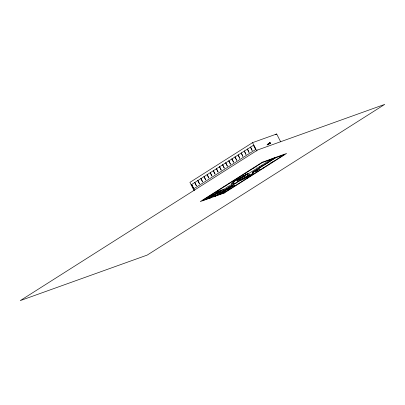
<?xml version="1.0" encoding="UTF-8"?>
<svg xmlns="http://www.w3.org/2000/svg" width="405" height="405" viewBox="0 0 405 405"><rect width="100%" height="100%" fill="white"/><g stroke="black" fill="none" stroke-linecap="round" stroke-linejoin="round"><path stroke-width="0.61" d="M243.532 175.497L242.519 176.14M244.524 175.142L243.511 175.78M256.006 171.072L255.049 171.685M257.008 170.662L255.995 171.305M270.211 143L269.608 143.021L269.543 143.466L270.444 143.142L269.695 142.712L269.644 143.061M269.578 143.426L270.054 143.233M269.781 143.223L269.477 143.329L270.216 143.208L269.563 143.476M269.978 143.162L269.619 143.284M215.085 196.268L238.601 181.293A12.044 1.321 -27 0 0 250.417 175.122A12.044 1.321 -27 0 0 253.348 172.059L252.776 172.191L276.433 157.18M280.645 141.78L276.676 133.994L252.553 142.646L189.91 182.387L194.035 190.487M275.618 134.668L276.676 133.994M193.342 187.864L191.727 184.437M255.292 148.564L253.479 145.258M193.803 188.765L255.752 149.46L253.576 145.198L191.626 184.498L194.557 190.244M267.168 144.575L269.608 143.021M267.573 144.428L270.014 142.879M267.103 145.015L269.867 143.37M270.15 143.031L269.7 143.426L270.019 143.076M267.999 144.696L270.444 143.142M262.475 162.116L200.232 201.604L224.355 192.942M253.864 168.607L253.854 168.667M256.097 167.194L256.087 167.25M209.405 198.303L213.455 195.98M233.3 183.181L233.295 183.237M259.362 166.637L259.357 166.693M261.595 165.22L261.584 165.275M209.653 198.217L210.438 197.721M248.326 173.78L272.231 158.689M272.616 158.552L275.719 157.439M276.159 157.282L252.295 172.419L252.978 172.262A11.603 1.276 -27 0 1 250.153 175.213A11.603 1.276 -27 0 1 238.768 181.156L214.837 196.359M270.17 162.759L270.16 162.815M272.398 161.347L272.393 161.403M224.173 193.018L286.593 153.46L262.273 162.258M248.371 173.826L247.673 174.115A11.603 1.276 -27 0 0 236.287 180.058A11.603 1.276 -27 0 0 233.462 183.009L234.146 182.852L213.182 196.076L206.849 198.349L208.914 197.038L215.247 194.764M270.798 159.524L262.227 162.597L202.292 200.622L210.256 197.767M275.268 157.92L283.839 154.847L223.904 192.871L215.936 195.726M272.935 159.489L272.924 159.545M270.702 160.906L270.697 160.962M260.866 167.149L260.861 167.204M258.633 168.561L258.628 168.617M245.896 174.008L246.144 173.917L245.638 174.17L245.886 174.084M259.681 169.062L259.929 168.976L259.423 169.229L259.671 169.138M263.103 167.999L264.222 167.599M243.896 175.279L244.144 175.188L243.638 175.441L243.886 175.35M257.681 170.333L257.929 170.242L257.423 170.495L257.671 170.409M223.98 186.553L225.099 186.153M240.276 180.691L240.271 180.746M246.706 178.402L247.825 178.003M227.949 186.118L227.939 186.173M236.601 183.025L236.591 183.08M224.026 189.196L217.693 191.469L215.627 192.78L221.96 190.507M228.496 187.591L234.829 185.323L232.764 186.634L226.43 188.902M219.637 191.98L213.303 194.253L211.238 195.564L217.571 193.291M224.107 190.375L230.445 188.107L228.379 189.413L222.041 191.686M219.723 193.16L226.056 190.892L223.99 192.198L217.657 194.471M233.665 183.08L233.093 183.212A12.044 1.321 -27 0 1 236.024 180.149A12.044 1.321 -27 0 1 247.84 173.983M252.553 142.646L256.805 150.989M250.579 147.101L252.194 150.528L250.477 147.162M247.48 149.065L249.095 152.493L247.384 149.126M244.382 151.03L246.002 154.457L244.286 151.09M241.284 152.994L242.904 156.421L241.188 153.055M238.186 154.958L239.806 158.385L238.089 155.024M235.087 156.927L236.707 160.355L234.991 156.988M231.989 158.892L233.609 162.319L231.893 158.952M228.896 160.856L230.511 164.283L228.8 160.917M225.798 162.82L227.413 166.247L225.701 162.881M222.699 164.784L224.319 168.212L222.603 164.845M219.601 166.749L221.221 170.176L219.505 166.814M216.503 168.718L218.123 172.145L216.407 168.779M213.405 170.682L215.025 174.109L213.308 170.743M210.311 172.646L211.926 176.074L210.21 172.707M207.213 174.611L208.828 178.038L207.117 174.671M204.115 176.575L205.735 180.002L204.019 176.636M201.017 178.539L202.637 181.966L200.92 178.605M197.918 180.508L199.538 183.936L197.822 180.569M194.82 182.473L196.44 185.9L194.724 182.534M247.475 175.552L247.349 175.73A4.819 0.526 -27 0 1 240.124 179.602A4.819 0.526 -27 0 1 242.19 177.577L245.01 175.886A7.224 0.795 -27 0 0 236.809 180.757A7.224 0.795 -27 0 0 243.658 178.301A7.224 0.795 -27 0 0 249.48 174.282L247.475 175.552M257.803 149.911L20.25 300.616L147.197 255.089L384.75 104.384L257.803 149.911M247.83 172.439L247.83 172.439M250.062 171.021L250.062 171.021M259.899 164.779L259.899 164.779M262.126 163.367L262.126 163.367M245.47 174.712L245.212 174.874L245.719 174.621L245.47 174.712M247.47 173.441L247.212 173.608L247.718 173.355L247.47 173.441M231.812 183.718L231.432 183.905L231.812 183.718M229.625 185.515L229.625 185.515M253.327 170.465L253.327 170.465M255.56 169.047L255.56 169.047M265.397 162.81L265.397 162.81M267.629 161.393L267.629 161.393M234.925 183.622L234.925 183.622M264.855 164.668L264.475 164.855L264.855 164.668M267.087 163.25L266.708 163.443L267.087 163.25M256.107 170.9L255.849 171.062L256.355 170.809L256.107 170.9M258.106 169.629L257.848 169.791L258.355 169.538L258.106 169.629M264.136 166.592L264.136 166.592M266.363 165.174L266.363 165.174M276.205 158.932L276.205 158.932M278.432 157.52L278.432 157.52"/></g></svg>
